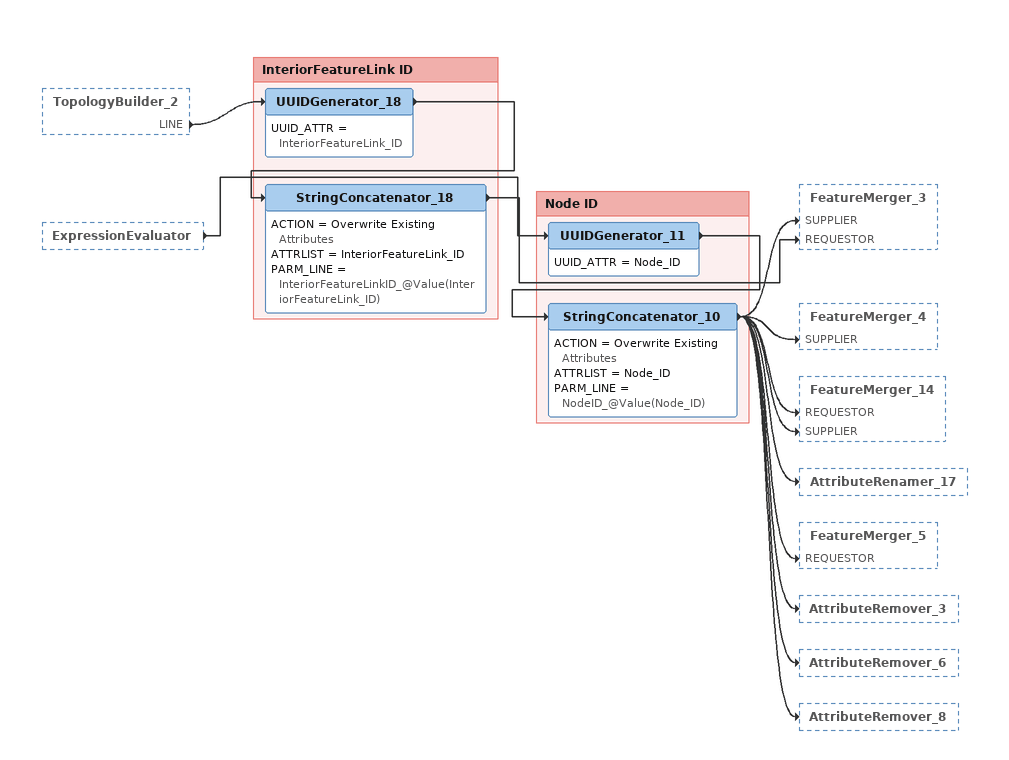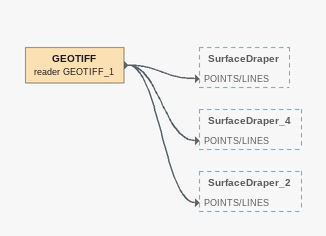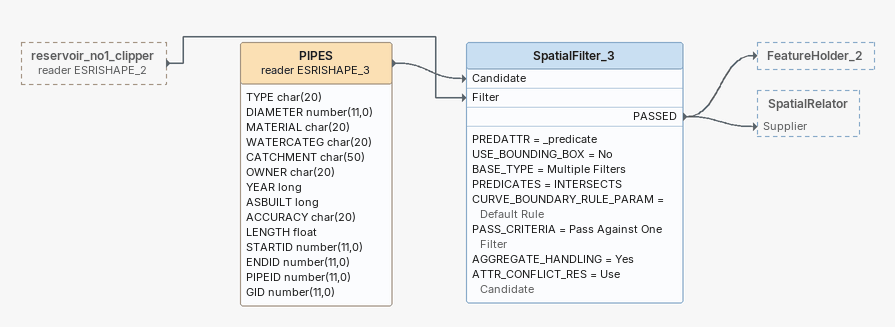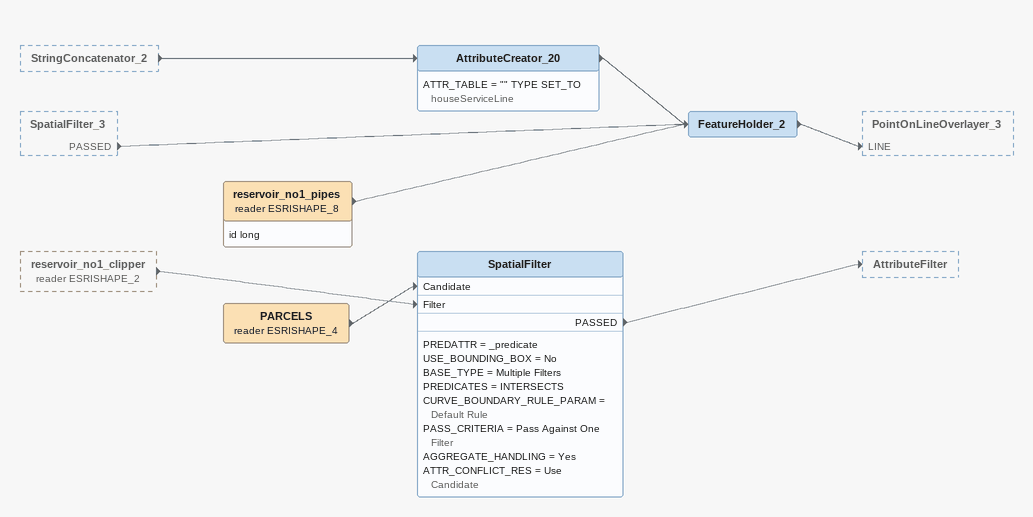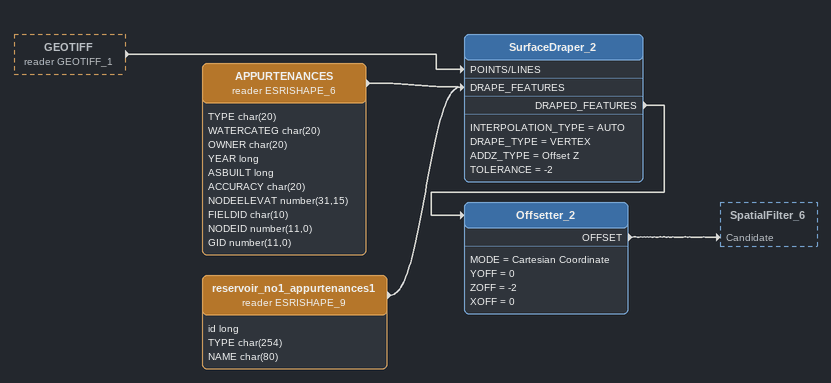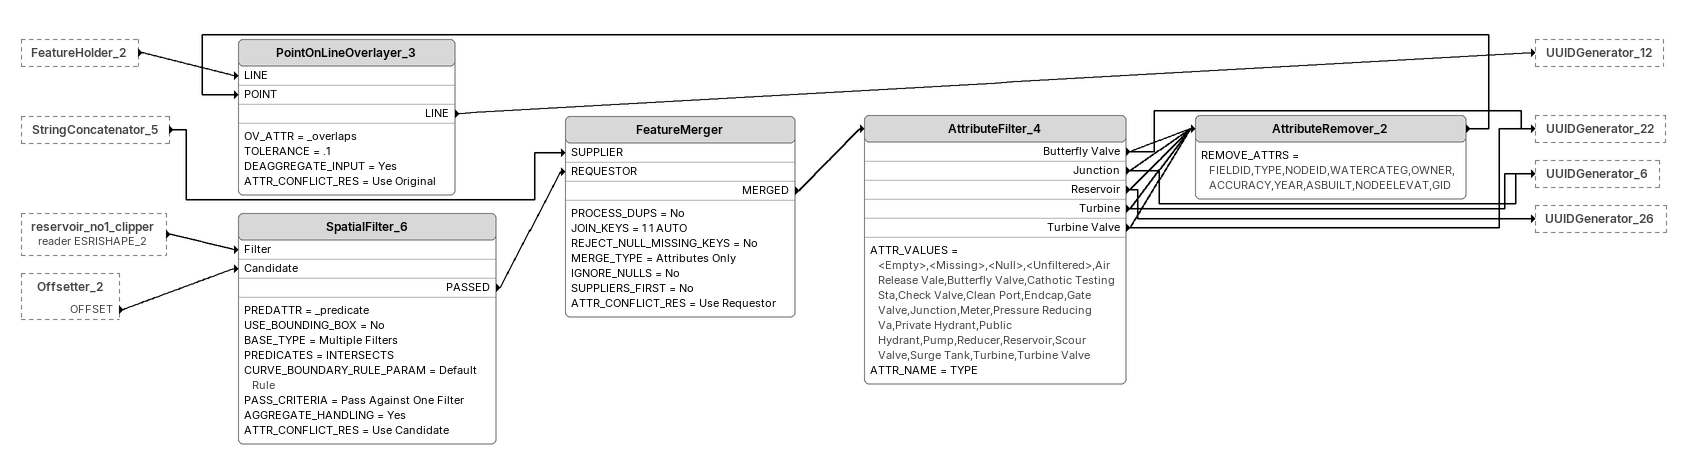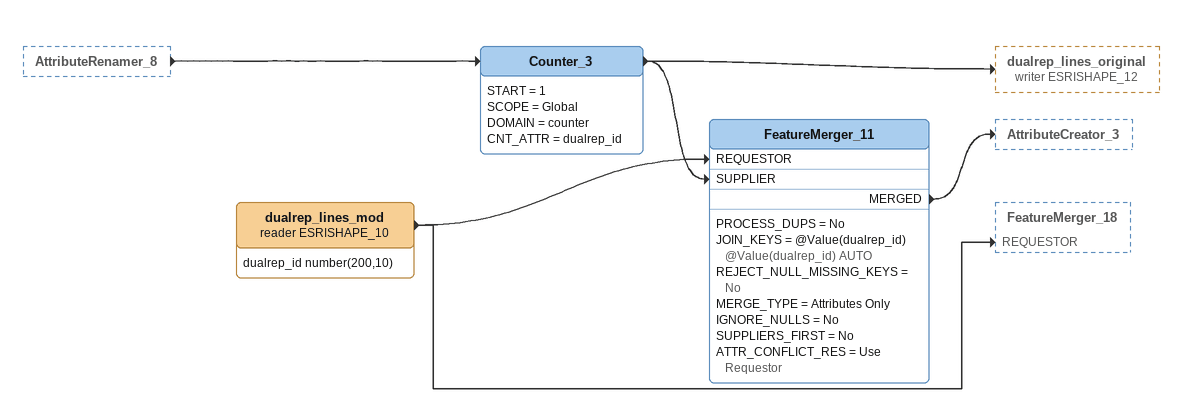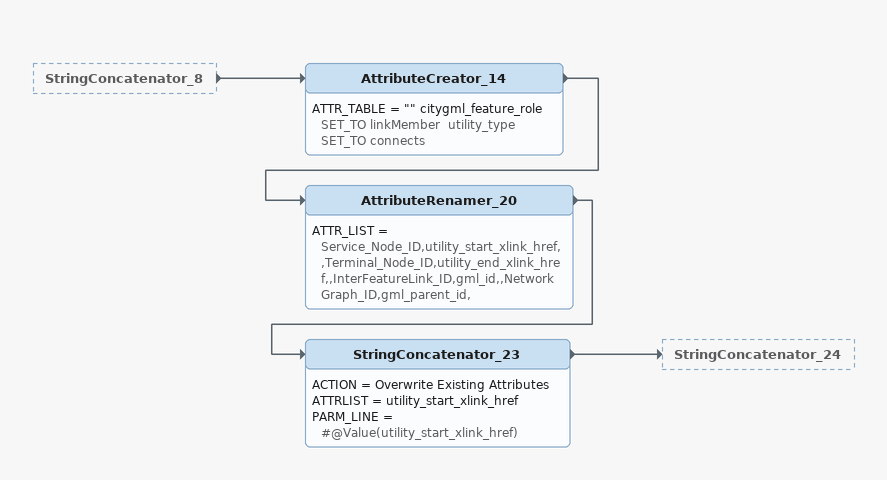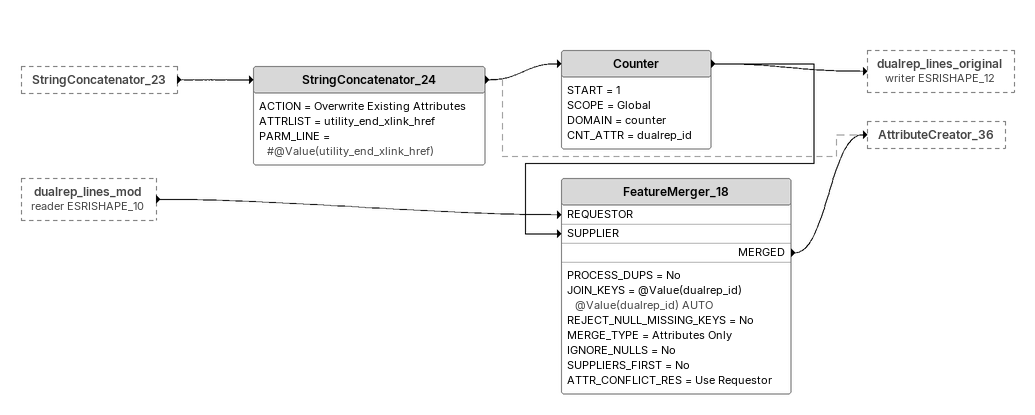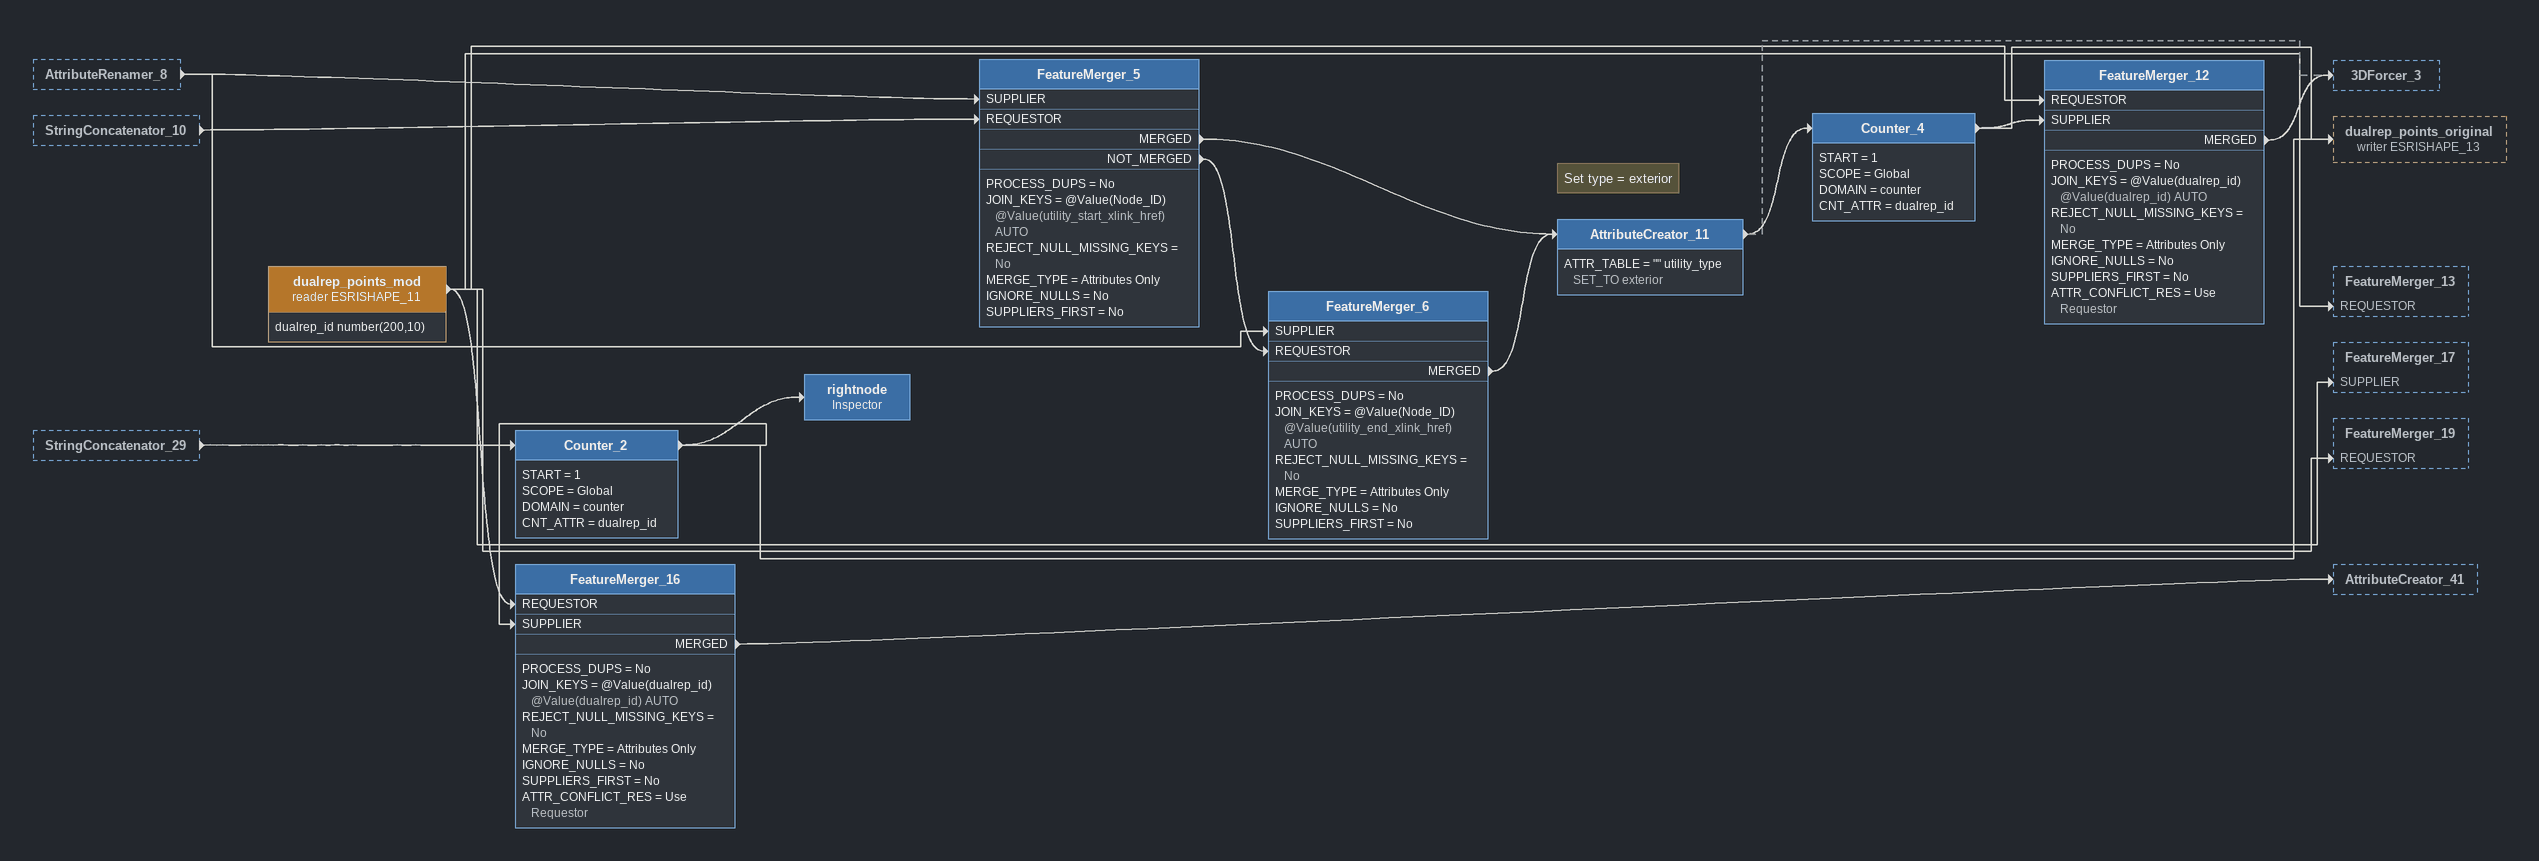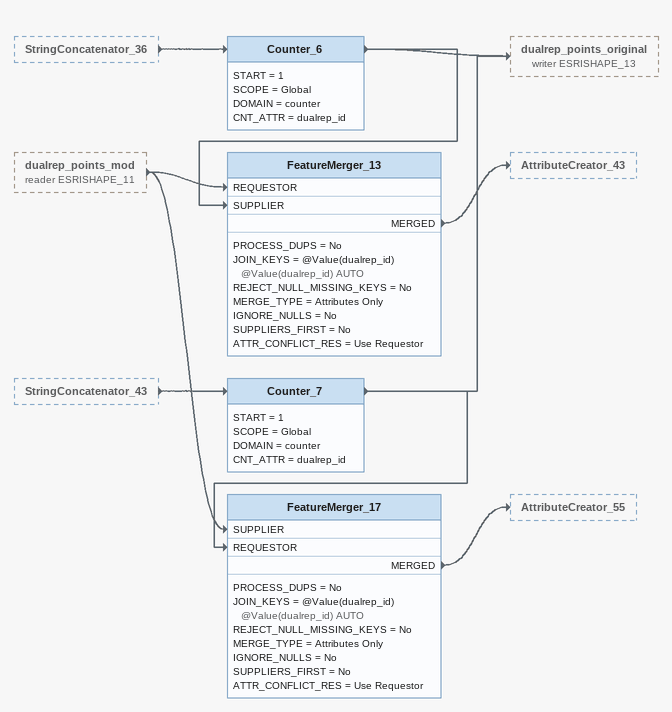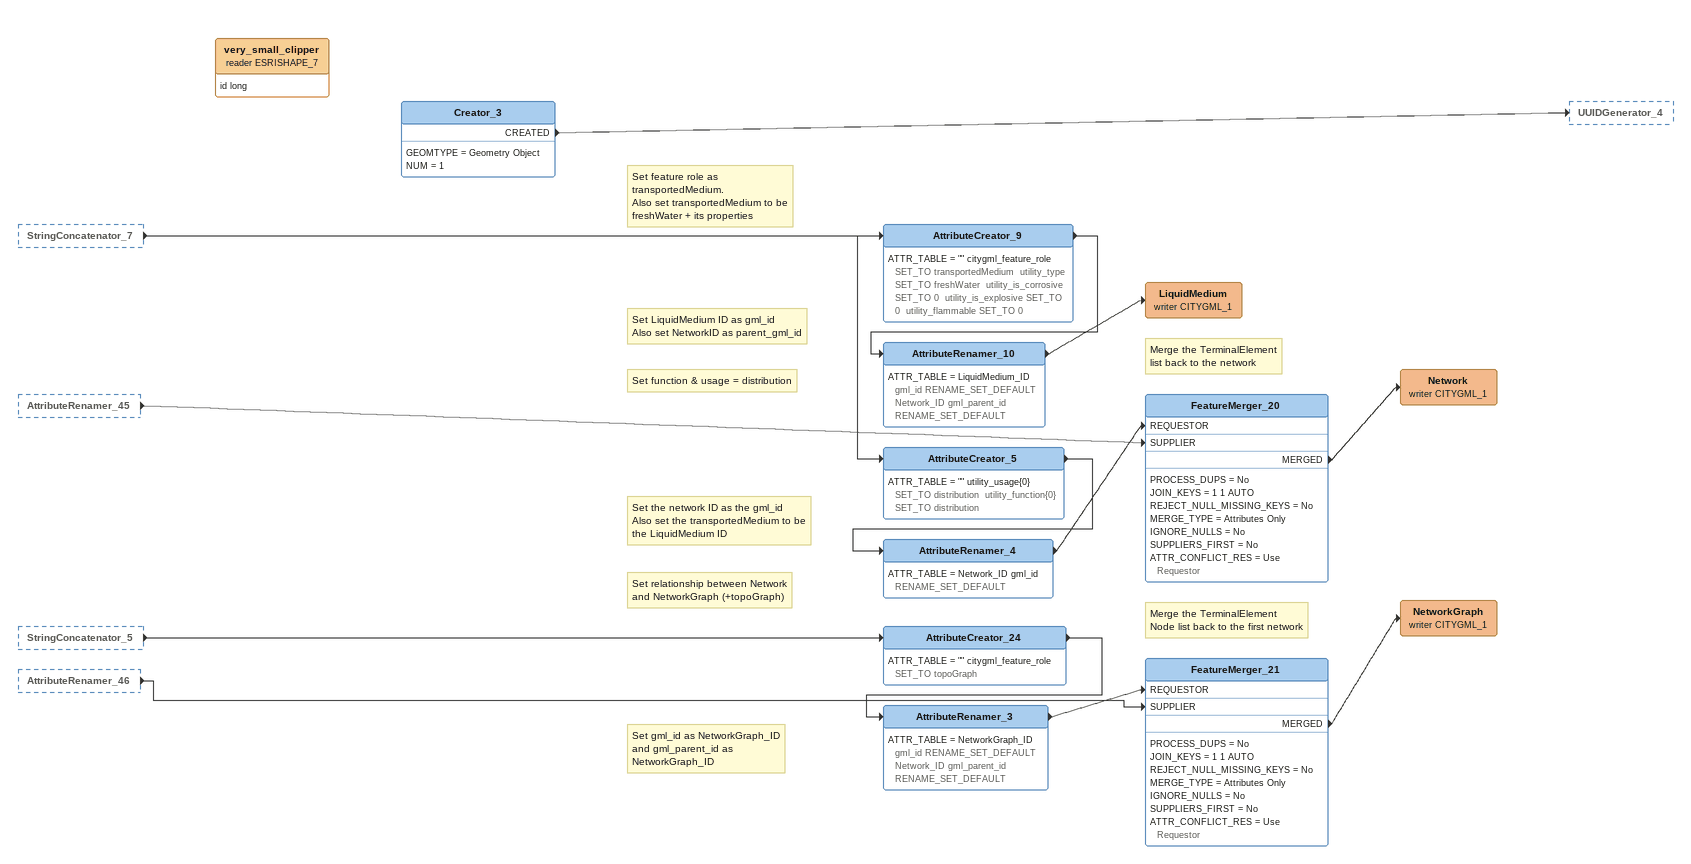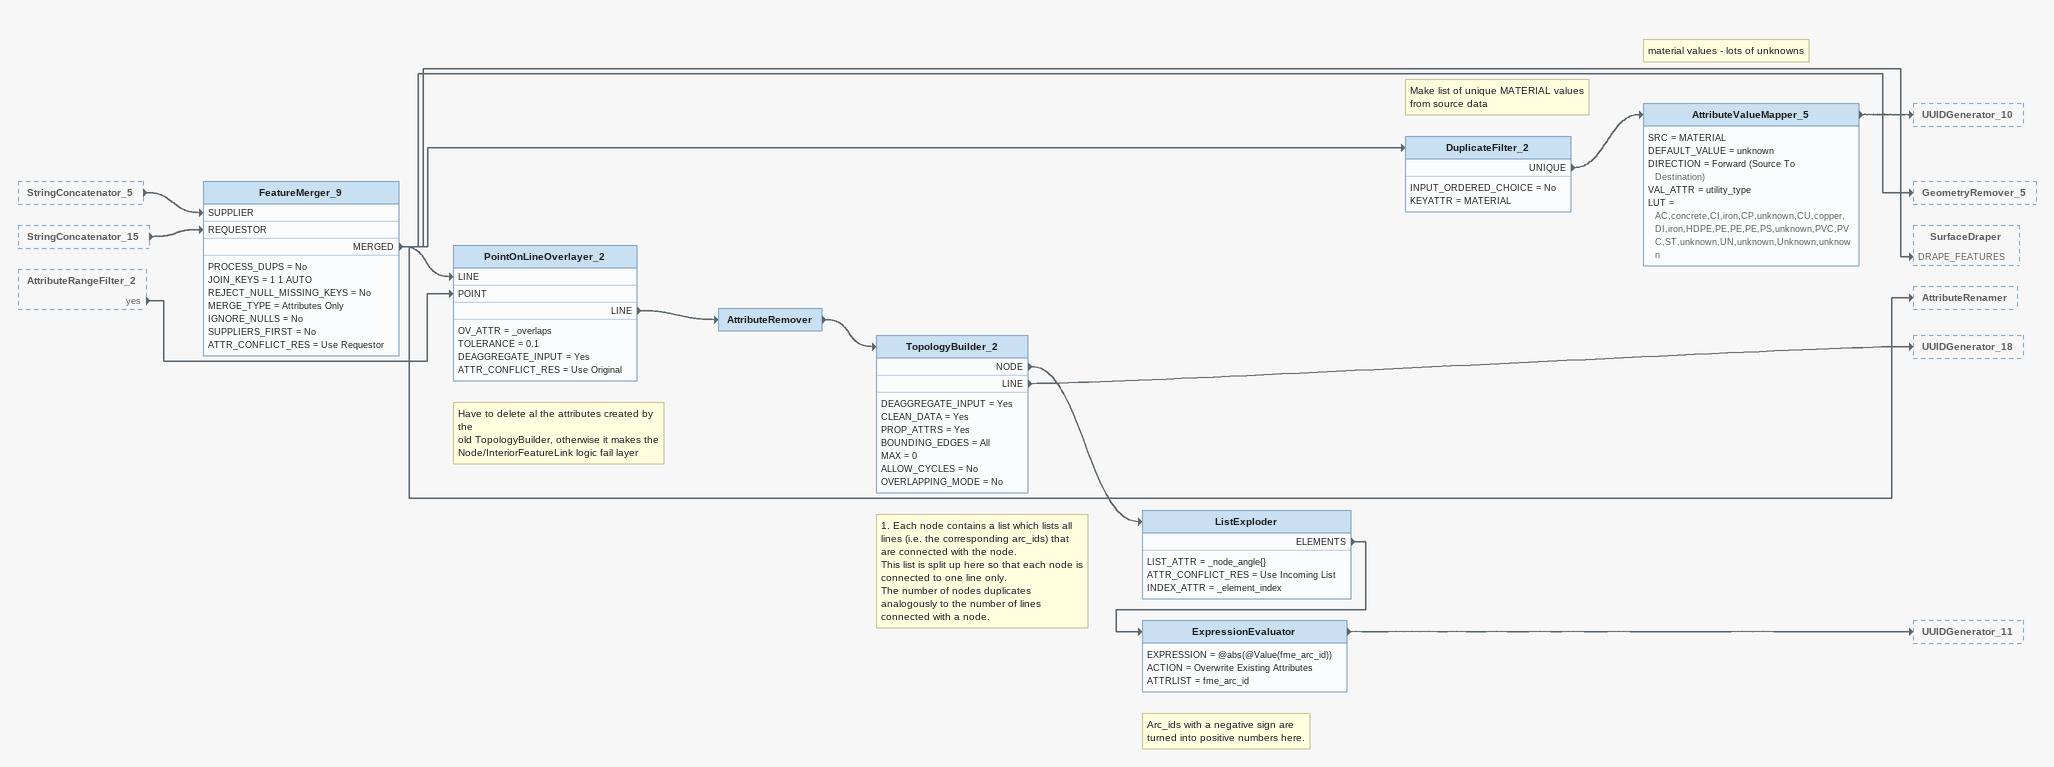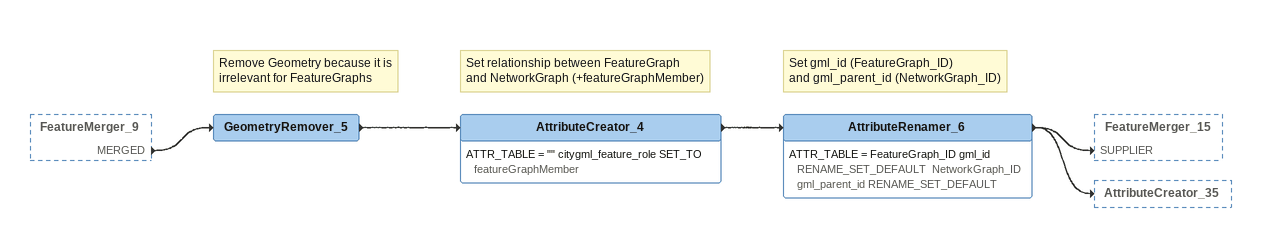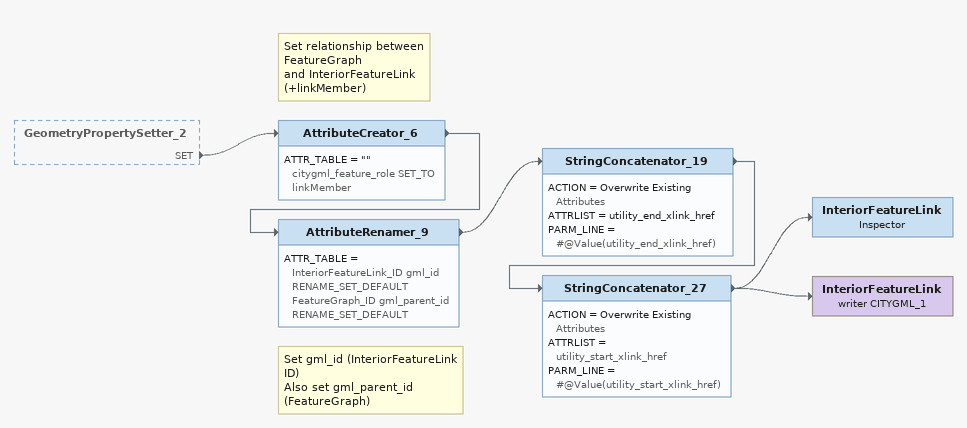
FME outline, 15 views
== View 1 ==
TopologyBuilder_2 [outside]
    LINE -> UUIDGenerator_18
ExpressionEvaluator [outside]
    -> UUIDGenerator_11

Bookmark: InteriorFeatureLink ID
UUIDGenerator_18
    UUID_ATTR = InteriorFeatureLink_ID
    -> StringConcatenator_18
StringConcatenator_18
    ACTION = Overwrite Existing Attributes
    ATTRLIST = InteriorFeatureLink_ID
    PARM_LINE = InteriorFeatureLinkID_@Value(InteriorFeatureLink_ID)
    -> FeatureMerger_3 [REQUESTOR]

Bookmark: Node ID
UUIDGenerator_11
    UUID_ATTR = Node_ID
    -> StringConcatenator_10
StringConcatenator_10
    ACTION = Overwrite Existing Attributes
    ATTRLIST = Node_ID
    PARM_LINE = NodeID_@Value(Node_ID)
    -> FeatureMerger_3 [SUPPLIER]
    -> FeatureMerger_4 [SUPPLIER]
    -> FeatureMerger_14 [REQUESTOR]
    -> FeatureMerger_14 [SUPPLIER]
    -> AttributeRenamer_17
    -> FeatureMerger_5 [REQUESTOR]
    -> AttributeRemover_3
    -> AttributeRemover_6
    -> AttributeRemover_8

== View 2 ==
GEOTIFF (reader GEOTIFF_1)
    -> SurfaceDraper [POINTS/LINES]
    -> SurfaceDraper_4 [POINTS/LINES]
    -> SurfaceDraper_2 [POINTS/LINES]

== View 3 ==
reservoir_no1_clipper (reader ESRISHAPE_2) [outside]
    -> SpatialFilter_3 [Filter]
PIPES (reader ESRISHAPE_3)
    attributes: TYPE char(20), DIAMETER number(11,0), MATERIAL char(20), WATERCATEG char(20), CATCHMENT char(50), OWNER char(20), YEAR long, ASBUILT long, ACCURACY char(20), LENGTH float, STARTID number(11,0), ENDID number(11,0), PIPEID number(11,0), GID number(11,0)
    -> SpatialFilter_3 [Candidate]
SpatialFilter_3
    PREDATTR = _predicate
    USE_BOUNDING_BOX = No
    BASE_TYPE = Multiple Filters
    PREDICATES = INTERSECTS
    CURVE_BOUNDARY_RULE_PARAM = Default Rule
    PASS_CRITERIA = Pass Against One Filter
    AGGREGATE_HANDLING = Yes
    ATTR_CONFLICT_RES = Use Candidate
    PASSED -> FeatureHolder_2
    PASSED -> SpatialRelator [Supplier]

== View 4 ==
StringConcatenator_2 [outside]
    -> AttributeCreator_20
SpatialFilter_3 [outside]
    PASSED -> FeatureHolder_2
reservoir_no1_clipper (reader ESRISHAPE_2) [outside]
    -> SpatialFilter [Filter]
AttributeCreator_20
    ATTR_TABLE = "" TYPE SET_TO houseServiceLine
    -> FeatureHolder_2
reservoir_no1_pipes (reader ESRISHAPE_8)
    attributes: id long
    -> FeatureHolder_2
FeatureHolder_2
    -> PointOnLineOverlayer_3 [LINE]
PARCELS (reader ESRISHAPE_4)
    -> SpatialFilter [Candidate]
SpatialFilter
    PREDATTR = _predicate
    USE_BOUNDING_BOX = No
    BASE_TYPE = Multiple Filters
    PREDICATES = INTERSECTS
    CURVE_BOUNDARY_RULE_PARAM = Default Rule
    PASS_CRITERIA = Pass Against One Filter
    AGGREGATE_HANDLING = Yes
    ATTR_CONFLICT_RES = Use Candidate
    PASSED -> AttributeFilter

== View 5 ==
GEOTIFF (reader GEOTIFF_1) [outside]
    -> SurfaceDraper_2 [POINTS/LINES]
APPURTENANCES (reader ESRISHAPE_6)
    attributes: TYPE char(20), WATERCATEG char(20), OWNER char(20), YEAR long, ASBUILT long, ACCURACY char(20), NODEELEVAT number(31,15), FIELDID char(10), NODEID number(11,0), GID number(11,0)
    -> SurfaceDraper_2 [DRAPE_FEATURES]
reservoir_no1_appurtenances1 (reader ESRISHAPE_9)
    attributes: id long, TYPE char(254), NAME char(80)
    -> SurfaceDraper_2 [DRAPE_FEATURES]
SurfaceDraper_2
    INTERPOLATION_TYPE = AUTO
    DRAPE_TYPE = VERTEX
    ADDZ_TYPE = Offset Z
    TOLERANCE = -2
    DRAPED_FEATURES -> Offsetter_2
Offsetter_2
    MODE = Cartesian Coordinate
    YOFF = 0
    ZOFF = -2
    XOFF = 0
    OFFSET -> SpatialFilter_6 [Candidate]

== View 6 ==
FeatureHolder_2 [outside]
    -> PointOnLineOverlayer_3 [LINE]
StringConcatenator_5 [outside]
    -> FeatureMerger [SUPPLIER]
reservoir_no1_clipper (reader ESRISHAPE_2) [outside]
    -> SpatialFilter_6 [Filter]
Offsetter_2 [outside]
    OFFSET -> SpatialFilter_6 [Candidate]
SpatialFilter_6
    PREDATTR = _predicate
    USE_BOUNDING_BOX = No
    BASE_TYPE = Multiple Filters
    PREDICATES = INTERSECTS
    CURVE_BOUNDARY_RULE_PARAM = Default Rule
    PASS_CRITERIA = Pass Against One Filter
    AGGREGATE_HANDLING = Yes
    ATTR_CONFLICT_RES = Use Candidate
    PASSED -> FeatureMerger [REQUESTOR]
FeatureMerger
    PROCESS_DUPS = No
    JOIN_KEYS = 1 1 AUTO
    REJECT_NULL_MISSING_KEYS = No
    MERGE_TYPE = Attributes Only
    IGNORE_NULLS = No
    SUPPLIERS_FIRST = No
    ATTR_CONFLICT_RES = Use Requestor
    MERGED -> AttributeFilter_4
AttributeFilter_4
    ATTR_VALUES = <Empty>,<Missing>,<Null>,<Unfiltered>,Air Release Vale,Butterfly Valve,Cathotic Testing Sta,Check Valve,Clean Port,Endcap,Gate Valve,Junction,Meter,Pressure Reducing Va,Private Hydrant,Public Hydrant,Pump,Reducer,Reservoir,Scour Valve,Surge Tank,Turbine,Turbine Valve
    ATTR_NAME = TYPE
    Butterfly Valve -> UUIDGenerator_22
    Butterfly Valve -> AttributeRemover_2
    Junction -> AttributeRemover_2
    Junction -> UUIDGenerator_6
    Reservoir -> AttributeRemover_2
    Reservoir -> UUIDGenerator_26
    Turbine -> UUIDGenerator_6
    Turbine -> AttributeRemover_2
    Turbine Valve -> UUIDGenerator_22
    Turbine Valve -> AttributeRemover_2
AttributeRemover_2
    REMOVE_ATTRS = FIELDID,TYPE,NODEID,WATERCATEG,OWNER,ACCURACY,YEAR,ASBUILT,NODEELEVAT,GID
    -> PointOnLineOverlayer_3 [POINT]
PointOnLineOverlayer_3
    OV_ATTR = _overlaps
    TOLERANCE = .1
    DEAGGREGATE_INPUT = Yes
    ATTR_CONFLICT_RES = Use Original
    LINE -> UUIDGenerator_12

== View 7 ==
AttributeRenamer_8 [outside]
    -> Counter_3
dualrep_lines_mod (reader ESRISHAPE_10)
    attributes: dualrep_id number(200,10)
    -> FeatureMerger_11 [REQUESTOR]
    -> FeatureMerger_18 [REQUESTOR]
Counter_3
    START = 1
    SCOPE = Global
    DOMAIN = counter
    CNT_ATTR = dualrep_id
    -> FeatureMerger_11 [SUPPLIER]
    -> dualrep_lines_original (writer ESRISHAPE_12)
FeatureMerger_11
    PROCESS_DUPS = No
    JOIN_KEYS = @Value(dualrep_id) @Value(dualrep_id) AUTO
    REJECT_NULL_MISSING_KEYS = No
    MERGE_TYPE = Attributes Only
    IGNORE_NULLS = No
    SUPPLIERS_FIRST = No
    ATTR_CONFLICT_RES = Use Requestor
    MERGED -> AttributeCreator_3

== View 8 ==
StringConcatenator_8 [outside]
    -> AttributeCreator_14
AttributeCreator_14
    ATTR_TABLE = "" citygml_feature_role SET_TO linkMember  utility_type SET_TO connects
    -> AttributeRenamer_20
AttributeRenamer_20
    ATTR_LIST = Service_Node_ID,utility_start_xlink_href,,Terminal_Node_ID,utility_end_xlink_href,,InterFeatureLink_ID,gml_id,,NetworkGraph_ID,gml_parent_id,
    -> StringConcatenator_23
StringConcatenator_23
    ACTION = Overwrite Existing Attributes
    ATTRLIST = utility_start_xlink_href
    PARM_LINE = #@Value(utility_start_xlink_href)
    -> StringConcatenator_24

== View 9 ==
StringConcatenator_23 [outside]
    -> StringConcatenator_24
dualrep_lines_mod (reader ESRISHAPE_10) [outside]
    -> FeatureMerger_18 [REQUESTOR]
StringConcatenator_24
    ACTION = Overwrite Existing Attributes
    ATTRLIST = utility_end_xlink_href
    PARM_LINE = #@Value(utility_end_xlink_href)
    -> AttributeCreator_36 [off]
    -> Counter
Counter
    START = 1
    SCOPE = Global
    DOMAIN = counter
    CNT_ATTR = dualrep_id
    -> dualrep_lines_original (writer ESRISHAPE_12)
    -> FeatureMerger_18 [SUPPLIER]
FeatureMerger_18
    PROCESS_DUPS = No
    JOIN_KEYS = @Value(dualrep_id) @Value(dualrep_id) AUTO
    REJECT_NULL_MISSING_KEYS = No
    MERGE_TYPE = Attributes Only
    IGNORE_NULLS = No
    SUPPLIERS_FIRST = No
    ATTR_CONFLICT_RES = Use Requestor
    MERGED -> AttributeCreator_36

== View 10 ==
AttributeRenamer_8 [outside]
    -> FeatureMerger_5 [SUPPLIER]
    -> FeatureMerger_6 [SUPPLIER]
StringConcatenator_10 [outside]
    -> FeatureMerger_5 [REQUESTOR]
StringConcatenator_29 [outside]
    -> Counter_2
dualrep_points_mod (reader ESRISHAPE_11)
    attributes: dualrep_id number(200,10)
    -> FeatureMerger_13 [REQUESTOR]
    -> FeatureMerger_16 [REQUESTOR]
    -> FeatureMerger_12 [REQUESTOR]
    -> FeatureMerger_17 [SUPPLIER]
    -> FeatureMerger_19 [REQUESTOR]
FeatureMerger_5
    PROCESS_DUPS = No
    JOIN_KEYS = @Value(Node_ID) @Value(utility_start_xlink_href) AUTO
    REJECT_NULL_MISSING_KEYS = No
    MERGE_TYPE = Attributes Only
    IGNORE_NULLS = No
    SUPPLIERS_FIRST = No
    MERGED -> AttributeCreator_11
    NOT_MERGED -> FeatureMerger_6 [REQUESTOR]
FeatureMerger_6
    PROCESS_DUPS = No
    JOIN_KEYS = @Value(Node_ID) @Value(utility_end_xlink_href) AUTO
    REJECT_NULL_MISSING_KEYS = No
    MERGE_TYPE = Attributes Only
    IGNORE_NULLS = No
    SUPPLIERS_FIRST = No
    MERGED -> AttributeCreator_11
Note: Set type = exterior
AttributeCreator_11
    ATTR_TABLE = "" utility_type SET_TO exterior
    -> Counter_4
    -> 3DForcer_3 [off]
Counter_4
    START = 1
    SCOPE = Global
    DOMAIN = counter
    CNT_ATTR = dualrep_id
    -> dualrep_points_original (writer ESRISHAPE_13)
    -> FeatureMerger_12 [SUPPLIER]
FeatureMerger_12
    PROCESS_DUPS = No
    JOIN_KEYS = @Value(dualrep_id) @Value(dualrep_id) AUTO
    REJECT_NULL_MISSING_KEYS = No
    MERGE_TYPE = Attributes Only
    IGNORE_NULLS = No
    SUPPLIERS_FIRST = No
    ATTR_CONFLICT_RES = Use Requestor
    MERGED -> 3DForcer_3
Counter_2
    START = 1
    SCOPE = Global
    DOMAIN = counter
    CNT_ATTR = dualrep_id
    -> dualrep_points_original (writer ESRISHAPE_13)
    -> FeatureMerger_16 [SUPPLIER]
    -> rightnode
rightnode: Inspector
FeatureMerger_16
    PROCESS_DUPS = No
    JOIN_KEYS = @Value(dualrep_id) @Value(dualrep_id) AUTO
    REJECT_NULL_MISSING_KEYS = No
    MERGE_TYPE = Attributes Only
    IGNORE_NULLS = No
    SUPPLIERS_FIRST = No
    ATTR_CONFLICT_RES = Use Requestor
    MERGED -> AttributeCreator_41

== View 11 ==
StringConcatenator_36 [outside]
    -> Counter_6
dualrep_points_mod (reader ESRISHAPE_11) [outside]
    -> FeatureMerger_13 [REQUESTOR]
    -> FeatureMerger_17 [SUPPLIER]
StringConcatenator_43 [outside]
    -> Counter_7
Counter_6
    START = 1
    SCOPE = Global
    DOMAIN = counter
    CNT_ATTR = dualrep_id
    -> dualrep_points_original (writer ESRISHAPE_13)
    -> FeatureMerger_13 [SUPPLIER]
FeatureMerger_13
    PROCESS_DUPS = No
    JOIN_KEYS = @Value(dualrep_id) @Value(dualrep_id) AUTO
    REJECT_NULL_MISSING_KEYS = No
    MERGE_TYPE = Attributes Only
    IGNORE_NULLS = No
    SUPPLIERS_FIRST = No
    ATTR_CONFLICT_RES = Use Requestor
    MERGED -> AttributeCreator_43
Counter_7
    START = 1
    SCOPE = Global
    DOMAIN = counter
    CNT_ATTR = dualrep_id
    -> dualrep_points_original (writer ESRISHAPE_13)
    -> FeatureMerger_17 [REQUESTOR]
FeatureMerger_17
    PROCESS_DUPS = No
    JOIN_KEYS = @Value(dualrep_id) @Value(dualrep_id) AUTO
    REJECT_NULL_MISSING_KEYS = No
    MERGE_TYPE = Attributes Only
    IGNORE_NULLS = No
    SUPPLIERS_FIRST = No
    ATTR_CONFLICT_RES = Use Requestor
    MERGED -> AttributeCreator_55

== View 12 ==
StringConcatenator_7 [outside]
    -> AttributeCreator_5
    -> AttributeCreator_9
AttributeRenamer_45 [outside]
    -> FeatureMerger_20 [SUPPLIER]
StringConcatenator_5 [outside]
    -> AttributeCreator_24
AttributeRenamer_46 [outside]
    -> FeatureMerger_21 [SUPPLIER]
very_small_clipper (reader ESRISHAPE_7)
    attributes: id long
Creator_3
    GEOMTYPE = Geometry Object
    NUM = 1
    CREATED -> UUIDGenerator_4
Note: Set feature role as transportedMedium. / Also set transportedMedium to be freshWater + its properties
AttributeCreator_9
    ATTR_TABLE = "" citygml_feature_role SET_TO transportedMedium  utility_type SET_TO freshWater  utility_is_corrosive SET_TO 0  utility_is_explosive SET_TO 0  utility_flammable SET_TO 0
    -> AttributeRenamer_10
Note: Set LiquidMedium ID as gml_id / Also set NetworkID as parent_gml_id
AttributeRenamer_10
    ATTR_TABLE = LiquidMedium_ID gml_id RENAME_SET_DEFAULT  Network_ID gml_parent_id RENAME_SET_DEFAULT
    -> LiquidMedium (writer CITYGML_1)
LiquidMedium (writer CITYGML_1)
Note: Set function & usage = distribution
AttributeCreator_5
    ATTR_TABLE = "" utility_usage{0} SET_TO distribution  utility_function{0} SET_TO distribution
    -> AttributeRenamer_4
Note: Set the network ID as the gml_id / Also set the transportedMedium to be the LiquidMedium ID
AttributeRenamer_4
    ATTR_TABLE = Network_ID gml_id RENAME_SET_DEFAULT
    -> FeatureMerger_20 [REQUESTOR]
Note: Set relationship between Network / and NetworkGraph (+topoGraph)
AttributeCreator_24
    ATTR_TABLE = "" citygml_feature_role SET_TO topoGraph
    -> AttributeRenamer_3
Note: Set gml_id as NetworkGraph_ID / and gml_parent_id as NetworkGraph_ID
AttributeRenamer_3
    ATTR_TABLE = NetworkGraph_ID gml_id RENAME_SET_DEFAULT  Network_ID gml_parent_id RENAME_SET_DEFAULT
    -> FeatureMerger_21 [REQUESTOR]
Note: Merge the TerminalElement / Node list back to the first network
FeatureMerger_21
    PROCESS_DUPS = No
    JOIN_KEYS = 1 1 AUTO
    REJECT_NULL_MISSING_KEYS = No
    MERGE_TYPE = Attributes Only
    IGNORE_NULLS = No
    SUPPLIERS_FIRST = No
    ATTR_CONFLICT_RES = Use Requestor
    MERGED -> NetworkGraph (writer CITYGML_1)
NetworkGraph (writer CITYGML_1)
Note: Merge the TerminalElement / list back to the network
FeatureMerger_20
    PROCESS_DUPS = No
    JOIN_KEYS = 1 1 AUTO
    REJECT_NULL_MISSING_KEYS = No
    MERGE_TYPE = Attributes Only
    IGNORE_NULLS = No
    SUPPLIERS_FIRST = No
    ATTR_CONFLICT_RES = Use Requestor
    MERGED -> Network (writer CITYGML_1)
Network (writer CITYGML_1)

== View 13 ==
StringConcatenator_5 [outside]
    -> FeatureMerger_9 [SUPPLIER]
StringConcatenator_15 [outside]
    -> FeatureMerger_9 [REQUESTOR]
AttributeRangeFilter_2 [outside]
    yes -> PointOnLineOverlayer_2 [POINT]
FeatureMerger_9
    PROCESS_DUPS = No
    JOIN_KEYS = 1 1 AUTO
    REJECT_NULL_MISSING_KEYS = No
    MERGE_TYPE = Attributes Only
    IGNORE_NULLS = No
    SUPPLIERS_FIRST = No
    ATTR_CONFLICT_RES = Use Requestor
    MERGED -> GeometryRemover_5
    MERGED -> SurfaceDraper [DRAPE_FEATURES]
    MERGED -> DuplicateFilter_2
    MERGED -> AttributeRenamer
    MERGED -> PointOnLineOverlayer_2 [LINE]
PointOnLineOverlayer_2
    OV_ATTR = _overlaps
    TOLERANCE = 0.1
    DEAGGREGATE_INPUT = Yes
    ATTR_CONFLICT_RES = Use Original
    LINE -> AttributeRemover
Note: Have to delete al the attributes created by the / old TopologyBuilder, otherwise it makes the / Node/InteriorFeatureLink logic fail layer
AttributeRemover
    -> TopologyBuilder_2
TopologyBuilder_2
    DEAGGREGATE_INPUT = Yes
    CLEAN_DATA = Yes
    PROP_ATTRS = Yes
    BOUNDING_EDGES = All
    MAX = 0
    ALLOW_CYCLES = No
    OVERLAPPING_MODE = No
    NODE -> ListExploder
    LINE -> UUIDGenerator_18
Note: 1. Each node contains a list which lists all lines (i.e. the corresponding arc_ids) that are connected with the node. / This list is split up here so that each node is connected to one line only. / The number of nodes duplicates analogously to the number of lines connected with a node.
ListExploder
    LIST_ATTR = _node_angle{}
    ATTR_CONFLICT_RES = Use Incoming List
    INDEX_ATTR = _element_index
    ELEMENTS -> ExpressionEvaluator
Note: Arc_ids with a negative sign are / turned into positive numbers here.
ExpressionEvaluator
    EXPRESSION = @abs(@Value(fme_arc_id))
    ACTION = Overwrite Existing Attributes
    ATTRLIST = fme_arc_id
    -> UUIDGenerator_11
Note: Make list of unique MATERIAL values / from source data
DuplicateFilter_2
    INPUT_ORDERED_CHOICE = No
    KEYATTR = MATERIAL
    UNIQUE -> AttributeValueMapper_5
Note: material values - lots of unknowns
AttributeValueMapper_5
    SRC = MATERIAL
    DEFAULT_VALUE = unknown
    DIRECTION = Forward (Source To Destination)
    VAL_ATTR = utility_type
    LUT = AC,concrete,CI,iron,CP,unknown,CU,copper,DI,iron,HDPE,PE,PE,PE,PS,unknown,PVC,PVC,ST,unknown,UN,unknown,Unknown,unknown
    -> UUIDGenerator_10

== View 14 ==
FeatureMerger_9 [outside]
    MERGED -> GeometryRemover_5
Note: Remove Geometry because it is / irrelevant for FeatureGraphs
GeometryRemover_5
    -> AttributeCreator_4
Note: Set relationship between FeatureGraph / and NetworkGraph (+featureGraphMember)
AttributeCreator_4
    ATTR_TABLE = "" citygml_feature_role SET_TO featureGraphMember
    -> AttributeRenamer_6
Note: Set gml_id (FeatureGraph_ID) / and gml_parent_id (NetworkGraph_ID)
AttributeRenamer_6
    ATTR_TABLE = FeatureGraph_ID gml_id RENAME_SET_DEFAULT  NetworkGraph_ID gml_parent_id RENAME_SET_DEFAULT
    -> FeatureMerger_15 [SUPPLIER]
    -> AttributeCreator_35

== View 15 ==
GeometryPropertySetter_2 [outside]
    SET -> AttributeCreator_6
Note: Set relationship between FeatureGraph / and InteriorFeatureLink (+linkMember)
AttributeCreator_6
    ATTR_TABLE = "" citygml_feature_role SET_TO linkMember
    -> AttributeRenamer_9
Note: Set gml_id (InteriorFeatureLink ID) / Also set gml_parent_id (FeatureGraph)
AttributeRenamer_9
    ATTR_TABLE = InteriorFeatureLink_ID gml_id RENAME_SET_DEFAULT  FeatureGraph_ID gml_parent_id RENAME_SET_DEFAULT
    -> StringConcatenator_19
StringConcatenator_19
    ACTION = Overwrite Existing Attributes
    ATTRLIST = utility_end_xlink_href
    PARM_LINE = #@Value(utility_end_xlink_href)
    -> StringConcatenator_27
StringConcatenator_27
    ACTION = Overwrite Existing Attributes
    ATTRLIST = utility_start_xlink_href
    PARM_LINE = #@Value(utility_start_xlink_href)
    -> InteriorFeatureLink (writer CITYGML_1)
    -> InteriorFeatureLink
InteriorFeatureLink: Inspector
InteriorFeatureLink (writer CITYGML_1)
